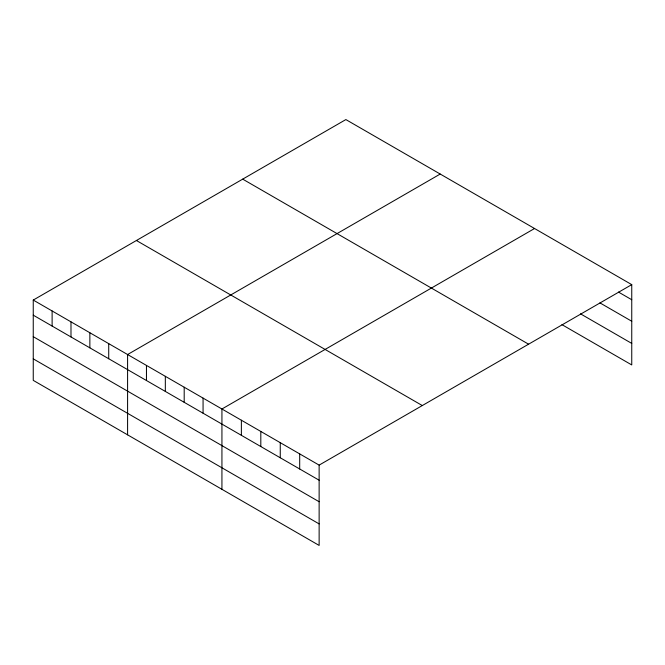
<?xml version="1.0" encoding="UTF-8"?>
<svg xmlns="http://www.w3.org/2000/svg" width="665" height="665" viewBox="0 0 665 665"><rect width="100%" height="100%" fill="white"/><g stroke="black" fill="none" stroke-linecap="round" stroke-linejoin="round"><path stroke-width="1" d="M33.25 300.065L319.134 465.118L319.134 545.425L33.25 380.372L33.25 300.065L345.867 119.575L631.75 284.628L631.75 364.935L561.942 324.636M440.205 174.047L127.589 354.536L127.589 434.835M534.552 228.511L221.935 409L221.935 489.307M319.134 465.118L631.75 284.628M618.492 292.076L631.75 299.732M599.938 302.883L631.75 321.245M580.495 313.83L631.75 343.414M242.7 179.134L528.584 344.187M136.416 240.506L422.3 405.559M33.25 315.168L319.134 480.213M33.25 336.681L319.134 501.734M33.25 358.851L319.134 523.904M299.691 453.896L299.691 468.991M280.256 442.674L280.256 457.769M260.813 431.444L260.813 446.548M241.37 420.222L241.37 435.326M203.066 398.102L203.066 413.206M184.197 387.213L184.197 402.308M165.327 376.315L165.327 391.419M146.458 365.426L146.458 380.521M108.719 343.639L108.719 358.734M89.858 332.749L89.858 347.845M70.989 321.852L70.989 336.947M52.119 310.962L52.119 326.058"/></g></svg>
